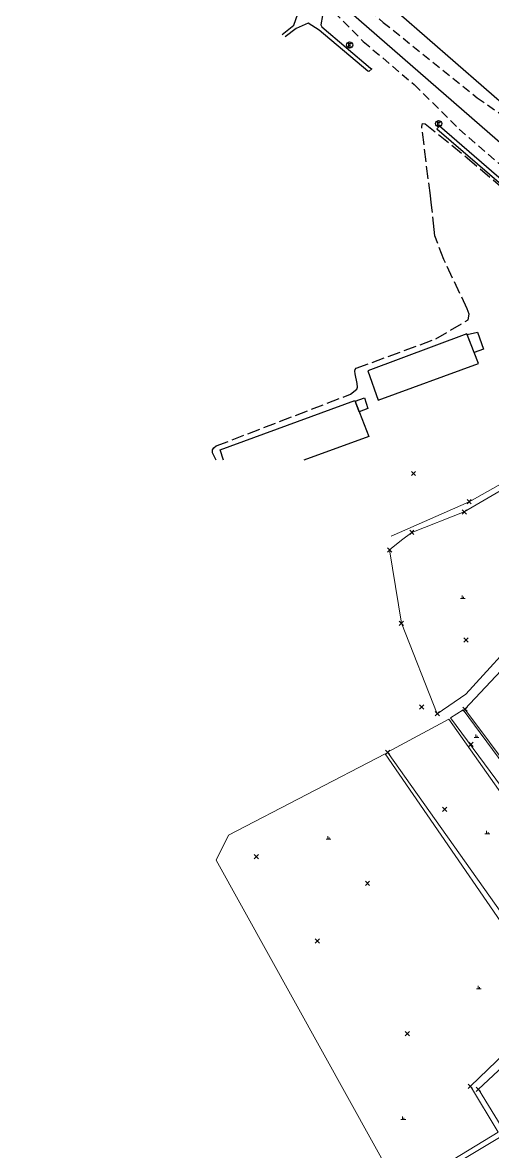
# Model space of a CAD drawing. Header units: millimetres. Extents: x 209513 to 211421, y 268482 to 269727.
# Drawn here: x 209742.3 to 209852.9, y 268704.3 to 268969.6 of the extents above; entities that cross this region are included whole.
import ezdxf

# ---------------------------------------------------------------- set-up
doc = ezdxf.new("R2010")
doc.units = ezdxf.units.MM
doc.header["$MEASUREMENT"] = 0
doc.header["$PDMODE"] = 3
doc.header["$PDSIZE"] = 0.5
doc.linetypes.add('AAA005', pattern=[4, 3, -1])
doc.linetypes.add('AD0024', pattern=[3, 2, -1])
doc.layers.add('논밭', color=8, linetype='CONTINUOUS', lineweight=0)
doc.layers.add('측점', color=8, linetype='CONTINUOUS', lineweight=0)
for name, color, linetype in [('콘크리트포장', 8, 'CONTINUOUS'), ('현황', 8, 'CONTINUOUS'), ('현황-height', 8, 'CONTINUOUS'), ('현황1', 8, 'CONTINUOUS')]:
    doc.layers.add(name, color=color, linetype=linetype)

# ---------------------------------------------------------------- blocks, each defined once
blk = doc.blocks.new('AZ0202')
at = {"layer": '현황-height'}
for points in [[(-0.3, 0.38), (0.37, 0.38)], [(-0.3, 0.38), (-0.3, -0.44)], [(-0.3, -0.03), (0.24, -0.03)], [(-0.3, -0.44), (0.37, -0.44)]]:
    blk.add_lwpolyline(points, dxfattribs=at)
blk.add_circle((0, 0), 0.75, dxfattribs=at)

msp = doc.modelspace()

# ---------------------------------------------------------------- linework, layer by layer
at = {"layer": '논밭'}
for p, q in [((209845.32, 268834.21), (209846.46, 268834.21)), ((209845.72, 268834.91), (209845.72, 268834.21)), ((209846.04, 268834.58), (209846.04, 268834.21)), ((209848.53, 268801.57), (209849.68, 268801.57)), ((209848.94, 268802.27), (209848.94, 268801.57)), ((209849.25, 268801.93), (209849.25, 268801.57)), ((209813.72, 268777.66), (209814.86, 268777.66)), ((209814.12, 268778.36), (209814.12, 268777.66)), ((209814.44, 268778.02), (209814.44, 268777.66)), ((209851.1, 268778.9), (209852.24, 268778.9)), ((209851.5, 268779.6), (209851.5, 268778.9)), ((209851.82, 268779.27), (209851.82, 268778.9)), ((209849.48, 268743.2), (209849.48, 268742.5)), ((209849.08, 268742.5), (209850.22, 268742.5)), ((209849.8, 268742.86), (209849.8, 268742.5)), ((209831.3, 268711.8), (209832.45, 268711.8)), ((209831.7, 268712.5), (209831.7, 268711.8)), ((209832.02, 268712.17), (209832.02, 268711.8))]:
    msp.add_line(p, q, dxfattribs=at)
for points in [[(209902.64, 268899.58), (209881.37, 268876.04), (209847.39, 268856.96), (209829.03, 268848.86)], [(209828.68, 268845.64), (209831.45, 268828.39), (209831.45, 268828.39), (209831.45, 268828.39), (209839.89, 268807.12), (209846.57, 268811.75), (209860.46, 268826.96), (209880.06, 268856.7), (209884.1, 268863.34), (209887.43, 268873.47), (209892.2, 268880.1)], [(209881.59, 268875.21), (209846.24, 268854.56), (209833.9, 268849.74), (209831.44, 268847.93), (209828.68, 268845.64)], [(209846.39, 268808.2), (209858.55, 268821.13)], [(209882.91, 268758.13), (209879.44, 268755.98), (209861.66, 268780.93), (209842.98, 268806.17), (209845.94, 268808.01), (209882.91, 268758.13)], [(209846.39, 268808.2), (209875.84, 268768.83)], [(209842.57, 268805.89), (209828.19, 268798.06)], [(209842.57, 268805.89), (209866.38, 268772.28), (209879.3, 268755.13), (209882.73, 268757.47)], [(209827.63, 268797.71), (209827.63, 268797.71), (209827.63, 268797.71), (209827.63, 268797.71), (209790.77, 268778.56), (209790.77, 268778.56), (209790.77, 268778.56), (209787.84, 268772.71), (209787.84, 268772.71), (209787.84, 268772.71), (209831.19, 268694.8), (209831.19, 268694.8), (209831.19, 268694.8)], [(209831.19, 268694.8), (209854.2, 268708.8), (209847.68, 268719.56), (209867.97, 268739.1), (209827.63, 268797.71)], [(209870.55, 268738.42), (209828.19, 268798.06)], [(209854.89, 268670.89), (209859.62, 268678.37), (209855.1, 268689.6), (209861.44, 268696.24), (209855.74, 268708.82), (209849.57, 268718.88), (209870.55, 268738.42)], [(209854.11, 268670.76), (209859.03, 268678.54), (209854.13, 268689.8), (209860.6, 268696.55), (209854.88, 268707.73), (209831.66, 268693.85)]]:
    msp.add_lwpolyline(points, dxfattribs=at)
at = {"layer": '측점', "lineweight": -3}
for p in [(209834.29, 268863.6), (209847.39, 268856.96), (209846.24, 268854.56), (209833.9, 268849.74), (209828.68, 268845.64), (209831.45, 268828.39), (209846.63, 268824.46, 15.21), (209836.2, 268808.73, 15.12), (209839.89, 268807.12), (209846.39, 268808.2), (209847.83, 268799.93, 15.36), (209828.19, 268798.06), (209841.63, 268784.64, 15.25), (209797.32, 268773.51), (209823.47, 268767.29), (209811.68, 268753.74, 15.21), (209832.84, 268731.94), (209847.68, 268719.56), (209849.57, 268718.88, 15.25)]:
    msp.add_point(p, dxfattribs=at)
at = {"layer": '콘크리트포장', "lineweight": -3}
msp.add_lwpolyline([(209997.69, 268816.3), (209904.77, 268897.73), (209809.39, 268980.78)], dxfattribs=at)
at = {"layer": '현황', "linetype": 'AD0024'}
for points in [[(209702.11, 269070.82), (209715.68, 269058.92), (209729.91, 269044.4), (209747.64, 269028.82), (209767, 269012.43), (209790.42, 268992.28), (209799.16, 268985.69), (209809.24, 268977.85), (209813.54, 268974.17), (209822.46, 268965.14), (209834.46, 268954.99), (209845.05, 268944.52), (209855.56, 268935.4), (209862.96, 268928.97), (209872.84, 268920.3), (209872.9, 268919.08), (209872.59, 268917.75), (209871.98, 268916.53), (209870.14, 268911.8)], [(209742.52, 269058.61), (209738.44, 269057.39), (209739.33, 269055.79), (209746.76, 269048.27), (209777.72, 269017.24), (209800.45, 268995.53), (209817.29, 268978.49), (209827.14, 268969.63), (209849.26, 268951.92), (209855.54, 268947.54), (209867.62, 268939.12), (209887.97, 268924.9), (209898.55, 268918.8), (209909.62, 268913.96), (209919.88, 268909.15), (209923.05, 268907.7), (209924.71, 268907.83), (209927.07, 268908.44), (209928.42, 268909.67), (209928.25, 268910.43), (209926.75, 268912.92), (209921.37, 268919.77)]]:
    msp.add_lwpolyline(points, dxfattribs=at)
at = {"layer": '현황', "color": 8, "linetype": 'Continuous'}
msp.add_lwpolyline([(209803.37, 268966.74), (209806.15, 268969), (209807.07, 268971.6), (209805.86, 268973.69), (209803.23, 268975.97), (209770.98, 269004.96), (209771.4, 269005.37), (209806.54, 268974.47), (209807.11, 268973.93), (209811.2, 268975.36), (209813.26, 268973.42), (209812.51, 268969.02), (209812.76, 268968.54), (209824.21, 268958.89), (209824.46, 268958.67), (209823.8, 268958.11), (209823.58, 268958.14), (209812.12, 268967.79), (209809.55, 268969.41), (209806.66, 268968.18), (209804.13, 268966.26)], dxfattribs=at)
at = {"layer": '현황', "color": 8, "linetype": 'AAA005'}
msp.add_lwpolyline([(209787.88, 268866.73), (209786.98, 268868.43), (209787.01, 268869.14), (209787.31, 268869.6), (209787.87, 268870.06), (209819.46, 268882.23), (209820.99, 268883.45), (209821.11, 268883.92), (209821.01, 268884.73), (209820.57, 268887.03), (209820.51, 268887.62), (209820.59, 268888), (209820.83, 268888.32), (209839.55, 268895.23), (209847.17, 268899.73), (209847.36, 268901.01), (209846.93, 268902.3), (209841.42, 268913.92), (209839.3, 268919.42), (209839.12, 268920.92), (209838.69, 268925.46), (209838.43, 268927.25), (209838.26, 268928.91), (209836.22, 268945.17), (209836.42, 268945.86), (209837.07, 268945.8), (209846.91, 268937.81), (209855.56, 268930.43)], dxfattribs=at)
at = {"layer": '현황', "color": 8, "linetype": 'Continuous'}
msp.add_lwpolyline([(209855.56, 268932.11), (209840.41, 268945.24), (209839.75, 268944.6), (209855.56, 268931.07), (209871.28, 268917.61), (209871.79, 268918.03)], close=True, dxfattribs=at)
at = {"layer": '현황1', "flags": 128}
msp.add_lwpolyline([(209704.01, 269082.29), (209718.11, 269070.06), (209745.97, 269045.88), (209765.89, 269028.57), (209779.86, 269016.26), (209806.12, 268993.36), (209830.82, 268971.77), (209857.49, 268948.63), (209884.44, 268925.02), (209901.3, 268910.24), (209930.32, 268884.86), (209954.91, 268863.38), (209984.28, 268837.82), (210004.25, 268820.33), (210026.24, 268801.4), (210033.13, 268795.48), (210045.64, 268784.71), (210069.13, 268765.19), (210094, 268744.42)], dxfattribs=at)
at = {"layer": '현황1', "linetype": 'Continuous'}
for points in [[(209846.9, 268896.23), (209849.35, 268896.83), (209850.73, 268892.84), (209848.54, 268892.06)], [(209823.56, 268887.76), (209826, 268880.79), (209849.57, 268889.43), (209846.83, 268896.38)], [(209820.55, 268880.63), (209822.8, 268881.34), (209823.58, 268878.86), (209821.55, 268878.05)]]:
    msp.add_lwpolyline(points, close=True, dxfattribs=at)
msp.add_lwpolyline([(209789.64, 268866.73), (209788.81, 268869.16), (209820.49, 268880.77), (209823.77, 268872.26), (209808.53, 268866.75)], dxfattribs=at)

# ---------------------------------------------------------------- block references
at = {"layer": '현황-height', "color": 8}
for p in [(209819.27, 268964.3), (209840.2, 268945.82)]:
    msp.add_blockref('AZ0202', p, dxfattribs=at)

doc.saveas('drawing.dxf')
